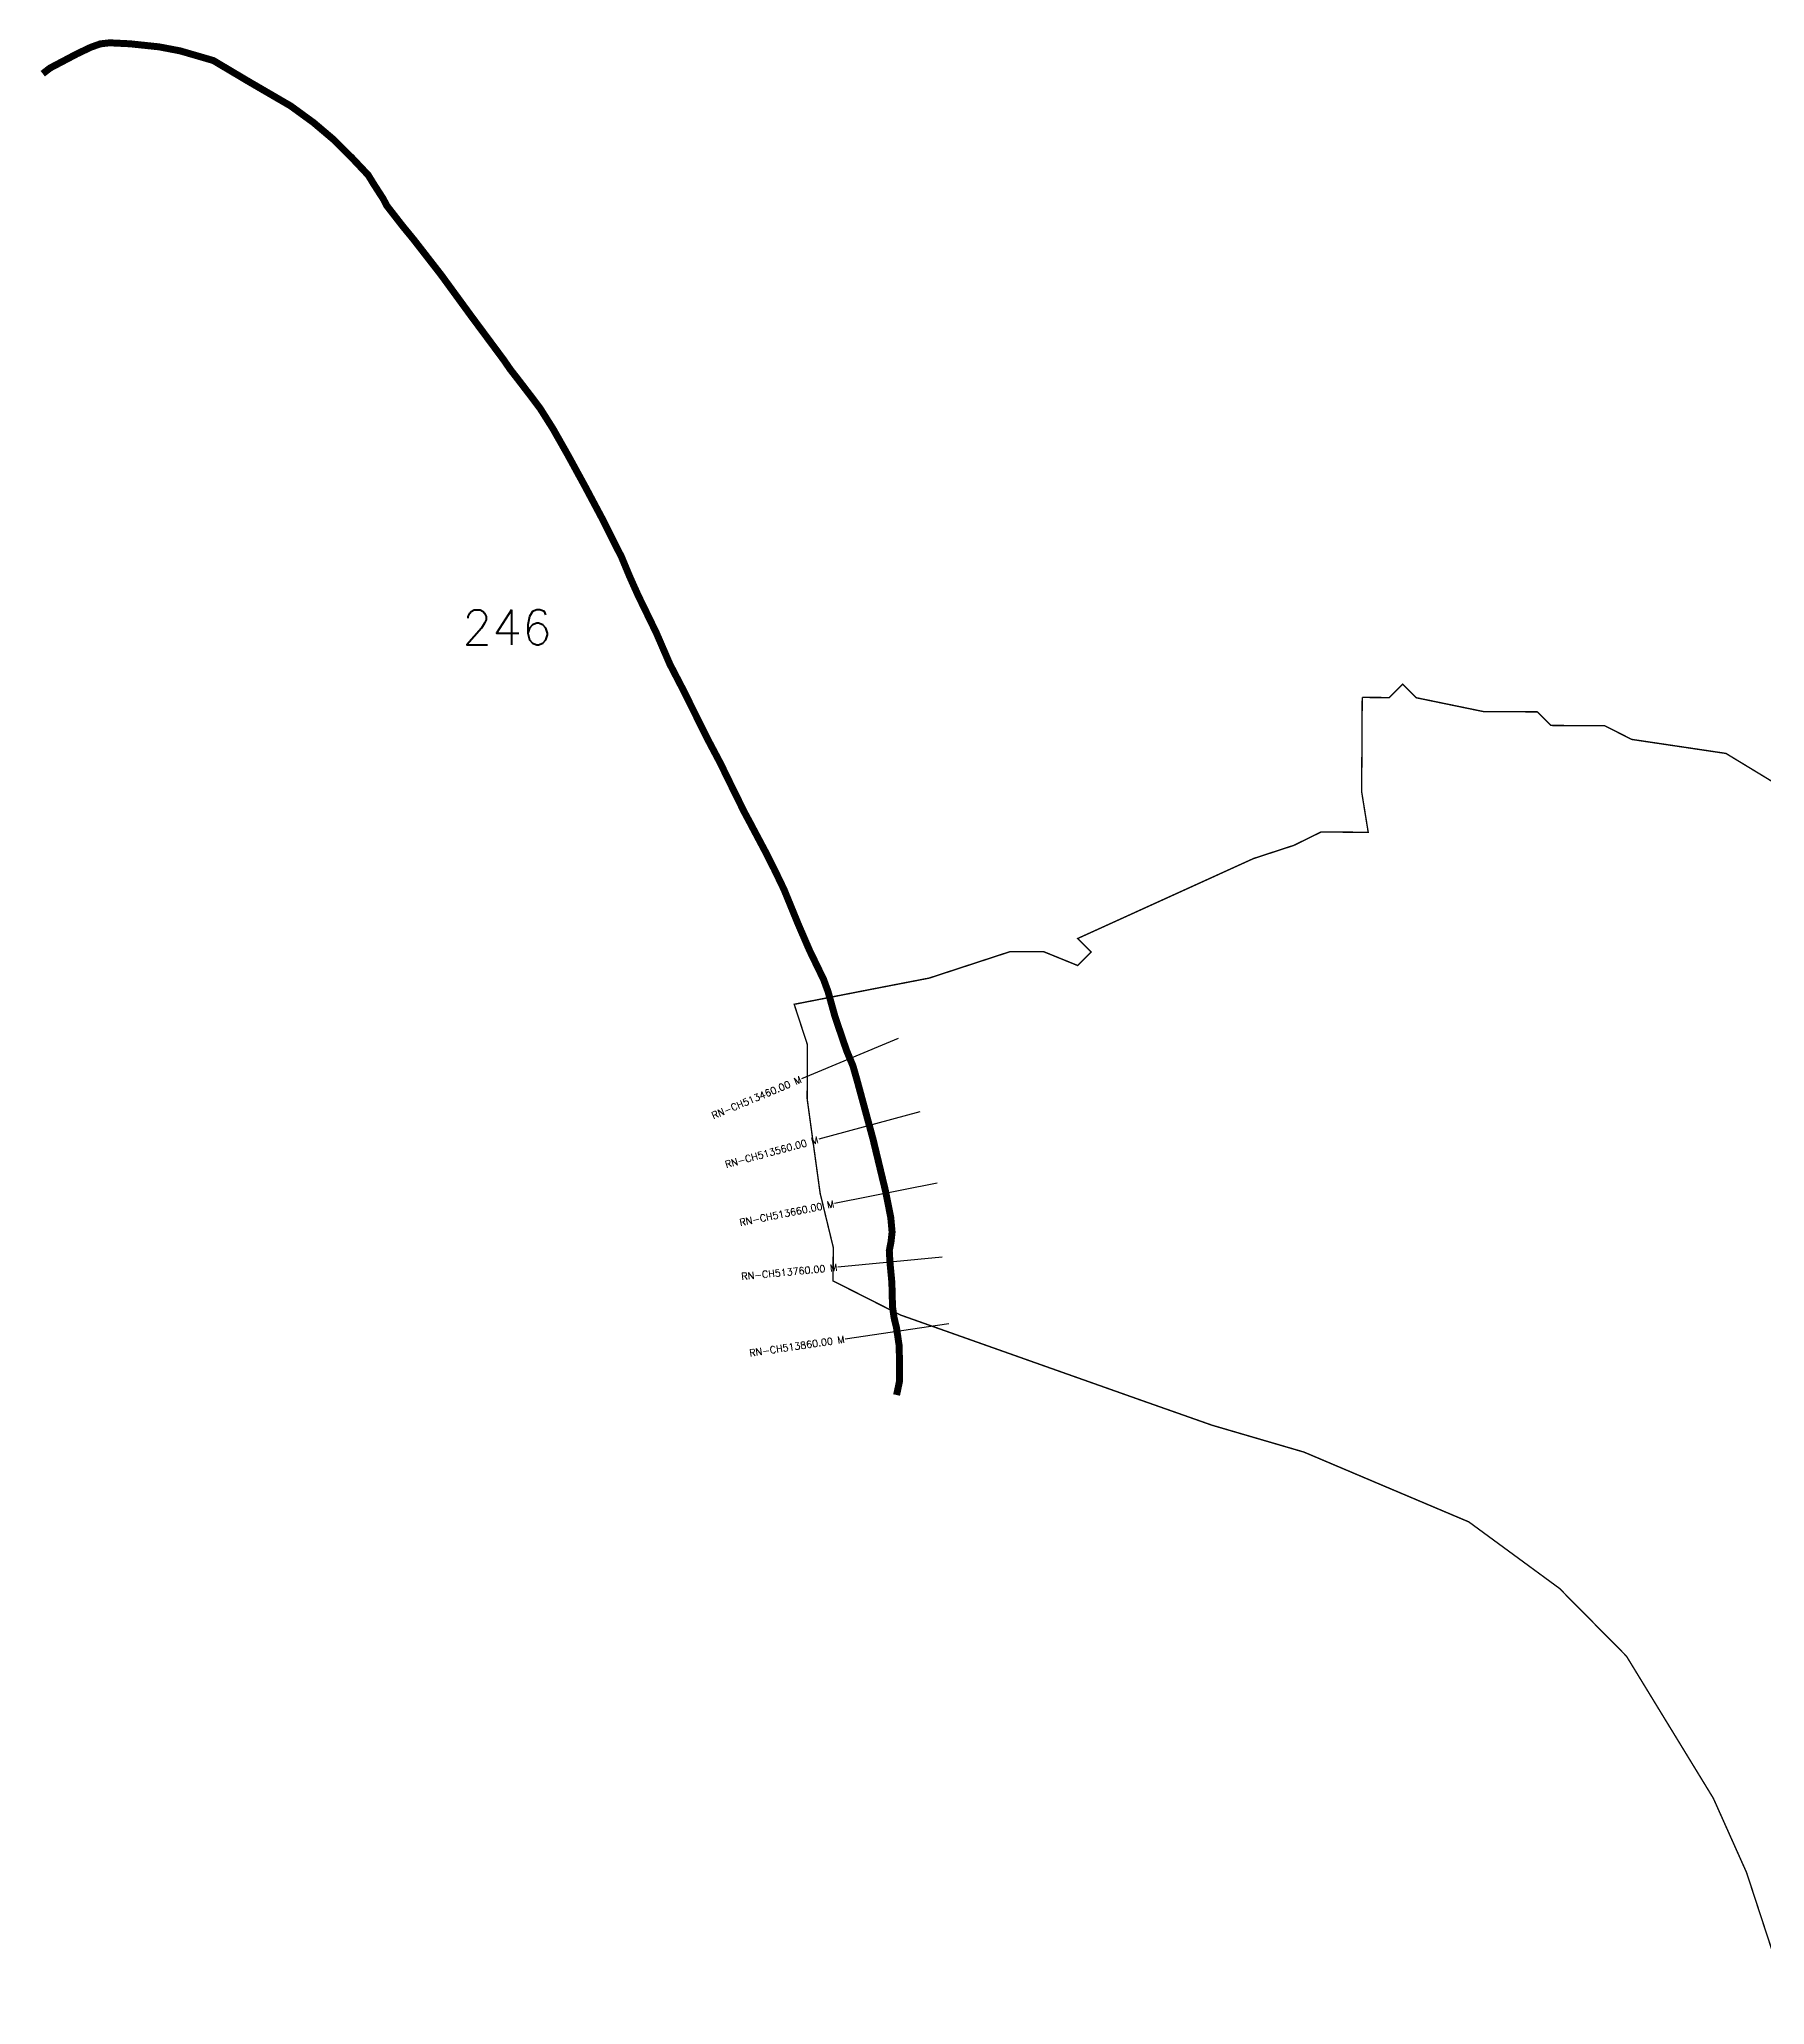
# Model space of a CAD drawing. Header units: metres. Extents: x 316137 to 321430, y 1879818 to 1883033.
# Drawn here: x 316137 to 318611, y 1880214 to 1883033 of the extents above; entities that cross this region are included whole.
import ezdxf
from ezdxf.enums import TextEntityAlignment as Align

# ---------------------------------------------------------------- set-up
doc = ezdxf.new("R2010")
doc.units = ezdxf.units.M
for name, color, linetype in [('ARTIFICIALLY PROTECTED', 4, 'Continuous'), ('CS', 134, 'Continuous'), ('CSMark', 6, 'Continuous')]:
    doc.layers.add(name, color=color, linetype=linetype)
doc.styles.get("Standard").update_dxf_attribs({"font": 'simplex.shx'})

msp = doc.modelspace()

# ---------------------------------------------------------------- linework, layer by layer
at = {"color": 6, "const_width": 2, "flags": 128}
for points in [[(318034.2, 1882088.9), (318072.9, 1882088.7), (318092.4, 1882107.9), (318111.5, 1882088.5), (318208.1, 1882068.6), (318285.4, 1882068.2), (318304.7, 1882048.7), (318382, 1882048.3), (318420.6, 1882028.7), (318555.8, 1882008.6), (318652.1, 1881950.1)], [(318647.1, 1880215.1), (318603.8, 1880347.3), (318585.4, 1880403.6), (318537.7, 1880510.2), (318464.2, 1880630.4), (318413.1, 1880714), (318317, 1880811.2), (318187.1, 1880906.5), (318068.9, 1880956.5), (317950.7, 1881006.6), (317845, 1881037.5), (317818.7, 1881045.2), (317716.8, 1881081.1), (317593.7, 1881124.7), (317404, 1881191.9), (317371.8, 1881203.3), (317275.4, 1881252.1), (317275.6, 1881300.4), (317256.8, 1881377.9), (317246.2, 1881454.9), (317238.2, 1881513.4), (317238.6, 1881590.7), (317219.6, 1881648.8), (317333.6, 1881671), (317413.2, 1881686.4), (317529.4, 1881724.4), (317577.8, 1881724.1), (317626, 1881704.5), (317645.4, 1881723.7), (317626.2, 1881743.2), (317835.1, 1881838.2), (317878.2, 1881857.8), (317936.3, 1881876.8), (317975.1, 1881895.9), (318042.8, 1881895.5), (318033.4, 1881953.6), (318034.2, 1882088.9)]]:
    msp.add_lwpolyline(points, dxfattribs=at)
at = {"layer": 'ARTIFICIALLY PROTECTED', "const_width": 10, "flags": 128}
msp.add_lwpolyline([(316142, 1882983.4), (316152.4, 1882991.5), (316191.3, 1883012), (316210.9, 1883021.3), (316224.6, 1883026.2), (316237.9, 1883027.7), (316267, 1883026.3), (316308.8, 1883021.9), (316339.2, 1883016.1), (316386.6, 1883002.3), (316438.1, 1882971.7), (316497.6, 1882937.1), (316530.4, 1882913.2), (316558.5, 1882889.4), (316585.8, 1882862.3), (316608.8, 1882837.9), (316615.6, 1882826.7), (316621.3, 1882817.8), (316630.3, 1882803.9), (316635.2, 1882794.3), (316657.9, 1882765.1), (316673.6, 1882746), (316713.3, 1882694.9), (316756.2, 1882636.1), (316803.1, 1882572.9), (316812.6, 1882559.1), (316822.5, 1882546.4), (316843, 1882519.7), (316855.7, 1882502.7), (316873.8, 1882474), (316895.4, 1882435.9), (316919.2, 1882392.4), (316945.9, 1882342.3), (316963.9, 1882306.1), (316971.6, 1882291.2), (316983.8, 1882262), (316995.6, 1882235.6), (317021.8, 1882181.7), (317041.4, 1882136.4), (317059.5, 1882101.5), (317096.1, 1882027.9), (317102.6, 1882015.6), (317111.2, 1881999.4), (317117, 1881987.9), (317122.4, 1881976.7), (317147.7, 1881925.2), (317158.9, 1881904.3), (317159.8, 1881902.5), (317178.6, 1881867.1), (317190.8, 1881843), (317205, 1881813.5), (317225.5, 1881763.4), (317241.5, 1881726.4), (317261.8, 1881684.4), (317268.2, 1881666.9), (317278.1, 1881631.2), (317294.6, 1881582.8), (317303.9, 1881560.4), (317310, 1881539), (317332.7, 1881455.3), (317350.5, 1881381.3), (317358.1, 1881343.2), (317360, 1881322.1), (317358.6, 1881309.5), (317358.4, 1881307.7), (317356, 1881295.5), (317356.9, 1881279.3), (317359.7, 1881249.8), (317360.6, 1881215.2), (317362.9, 1881199.2), (317363.6, 1881196.2), (317366.3, 1881185.1), (317370.2, 1881158.8), (317370.5, 1881140.3), (317370.5, 1881107.5), (317367.2, 1881091.9), (317366.4, 1881088.5)], dxfattribs=at)
at = {"layer": 'CS'}
for p, q in [((317368.8, 1881599.6), (317230.3, 1881542)), ((317399.8, 1881494.5), (317255, 1881455.2)), ((317424.7, 1881392.5), (317277.6, 1881363)), ((317431.6, 1881286), (317282.3, 1881271.7)), ((317441.3, 1881190.5), (317292.9, 1881168.7))]:
    msp.add_line(p, q, dxfattribs=at)

# ---------------------------------------------------------------- texts
at = {"insert": (316743.5, 1882214.3), "char_height": 50, "attachment_point": 1}
msp.add_mtext_dynamic_manual_height_columns('246', width=84.374, gutter_width=1, heights=[74.2], dxfattribs=at)
at = {"layer": 'CSMark'}
for s, rotation, p in [('RN-CH513460.00 M', 22.59, (317229.4, 1881541.6)), ('RN-CH513560.00 M', 15.1807, (317254, 1881454.9)), ('RN-CH513660.00 M', 11.3436, (317276.7, 1881362.8)), ('RN-CH513760.00 M', 5.4896, (317281.3, 1881271.6)), ('RN-CH513860.00 M', 8.35, (317291.9, 1881168.6))]:
    msp.add_text(s, height=10, rotation=rotation, dxfattribs=at).set_placement(p, align=Align.MIDDLE_RIGHT)

doc.saveas('drawing.dxf')
